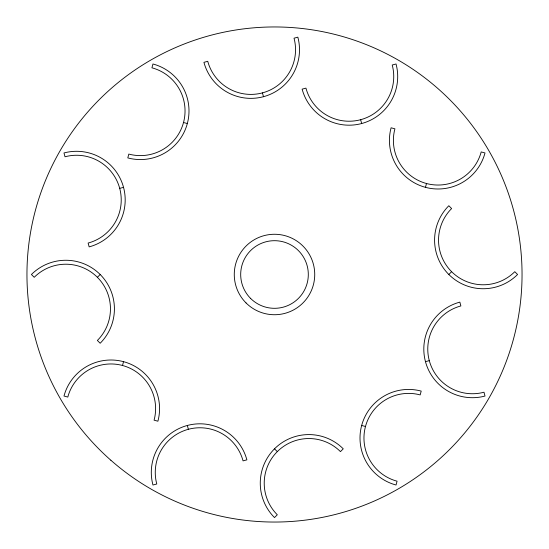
<?xml version="1.0" encoding="UTF-8"?>
<svg xmlns="http://www.w3.org/2000/svg" width="549" height="549" viewBox="0 0 549 549"><rect width="100%" height="100%" fill="white"/><g stroke="black" fill="none" stroke-linecap="round" stroke-linejoin="round"><path stroke-width="0.82" d="M122.509 365.483L123.532 361.661A48.614 48.614 0 0 1 157.906 421.207L154.084 420.184A44.661 44.661 0 0 0 122.509 365.483A44.661 44.661 0 0 0 67.808 397.064L63.986 396.042A48.614 48.614 0 0 1 123.532 361.661M425.468 187.339L426.491 183.517A44.661 44.661 0 0 0 481.192 151.936L485.014 152.958A48.614 48.614 0 0 1 425.468 187.339A48.614 48.614 0 0 1 391.094 127.793L394.916 128.816A44.661 44.661 0 0 0 426.491 183.517M97.379 277.3L100.172 274.5A48.614 48.614 0 0 0 31.423 274.5L34.216 277.3A44.661 44.661 0 0 1 97.379 277.3A44.661 44.661 0 0 1 97.379 340.455L100.172 343.255A48.614 48.614 0 0 0 100.172 274.5M448.828 274.5L451.621 271.7A44.661 44.661 0 0 0 514.784 271.7L517.577 274.5A48.614 48.614 0 0 1 448.828 274.5A48.614 48.614 0 0 1 448.828 205.745L451.621 208.545A44.661 44.661 0 0 0 451.621 271.7M119.709 188.362L123.532 187.339A48.614 48.614 0 0 0 63.986 152.958L65.008 156.781A44.661 44.661 0 0 1 119.709 188.362A44.661 44.661 0 0 1 88.128 243.056L89.151 246.878A48.614 48.614 0 0 0 123.532 187.339M425.468 361.661L429.291 360.638A44.661 44.661 0 0 0 483.992 392.219L485.014 396.042A48.614 48.614 0 0 1 425.468 361.661A48.614 48.614 0 0 1 459.849 302.122L460.872 305.944A44.661 44.661 0 0 0 429.291 360.638M183.517 122.509L187.339 123.532A48.614 48.614 0 0 0 152.958 63.986L151.936 67.808A44.661 44.661 0 0 1 183.517 122.509A44.661 44.661 0 0 1 128.816 154.084L127.793 157.906A48.614 48.614 0 0 0 187.339 123.532M361.661 425.468L365.483 426.491A44.661 44.661 0 0 0 397.064 481.192L396.042 485.014A48.614 48.614 0 0 1 361.661 425.468A48.614 48.614 0 0 1 421.207 391.094L420.184 394.916A44.661 44.661 0 0 0 365.483 426.491M274.5 448.828L277.3 451.621A44.661 44.661 0 0 0 277.3 514.784L274.5 517.577A48.614 48.614 0 0 1 274.5 448.828A48.614 48.614 0 0 1 343.255 448.828L340.455 451.621A44.661 44.661 0 0 0 277.3 451.621M360.638 119.709L361.661 123.532A48.614 48.614 0 0 1 302.122 89.151L305.944 88.128A44.661 44.661 0 0 0 360.638 119.709A44.661 44.661 0 0 0 392.219 65.008L396.042 63.986A48.614 48.614 0 0 1 361.661 123.532M262.443 92.884L263.465 96.706A48.614 48.614 0 0 0 297.846 37.167L294.024 38.19A44.661 44.661 0 0 1 262.443 92.884A44.661 44.661 0 0 1 207.748 61.31L203.926 62.332A48.614 48.614 0 0 0 263.465 96.706M187.339 425.468L188.362 429.291A44.661 44.661 0 0 0 156.781 483.992L152.958 485.014A48.614 48.614 0 0 1 187.339 425.468A48.614 48.614 0 0 1 246.878 459.849L243.056 460.872A44.661 44.661 0 0 0 188.362 429.291M246.055 302.945A40.228 40.228 0 0 0 313.362 284.91A40.228 40.228 0 0 0 264.09 235.638A40.228 40.228 0 0 0 246.055 302.945M250.591 298.409A33.812 33.812 0 0 0 307.159 283.25A33.812 33.812 0 0 0 265.75 241.841A33.812 33.812 0 0 0 250.591 298.409M110.864 460.247A247.544 247.544 0 0 0 517.179 323.34A247.544 247.544 0 0 0 195.458 39.912A247.544 247.544 0 0 0 110.864 460.247"/></g></svg>
